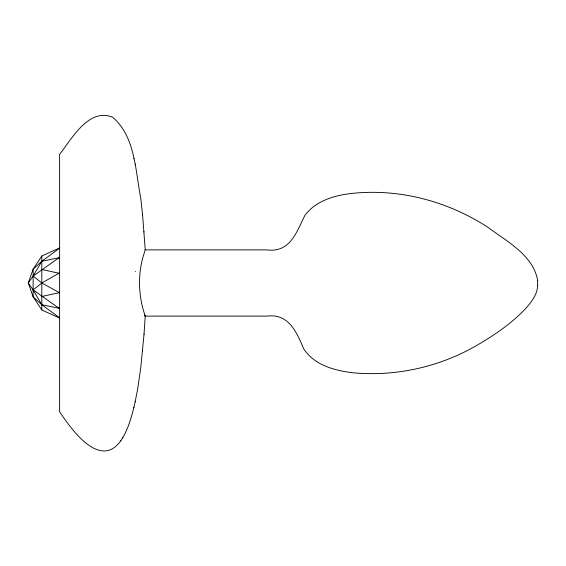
<?xml version="1.0" encoding="UTF-8"?>
<svg xmlns="http://www.w3.org/2000/svg" width="566" height="566" viewBox="0 0 566 566"><rect width="100%" height="100%" fill="white"/><g stroke="black" fill="none" stroke-linecap="round" stroke-linejoin="round"><path stroke-width="0.85" d="M537.679 285.165L537.679 280.856M144.019 334.357L145.236 316.076C137.934 295.233 137.439 272.189 144.832 251.262M537.679 285.186C537.481 294.553 531.226 302.308 525.262 308.951C512.216 322.698 496.545 333.671 480.308 343.307C442.725 366.124 398.301 376.609 354.479 372.923C335.815 370.956 314.42 365.565 303.666 348.734C296.52 332.009 288.794 313.231 266.713 316.118L145.2 316.118M135.161 401.846L137.651 389.047L140.757 367.794L144.054 333.968M142.547 351.536L142.59 351.026M122.666 437.858C128.206 428.391 131.326 417.758 133.944 407.173M133.859 407.555L135.246 401.485M59.685 272.805L41.813 283L33.139 289.934L41.813 304.77L59.678 317.837M142.59 214.974L140.757 198.206C135.444 171.406 135.316 136.194 112.577 117.233C88.664 107.37 71.62 139.165 59.614 154.334L59.614 411.666C70.835 428.738 100.083 470.176 120.891 440.596M120.791 440.751L122.758 437.702M59.685 247.887L41.813 256.03L33.139 269.14L28.3 283L33.139 296.86L41.813 309.97L59.685 318.113M59.678 257.289L33.139 276.067L28.3 283L33.139 289.934L59.678 308.711M59.685 307.925L59.402 308.3L41.813 304.77L33.139 296.86L33.139 269.14L41.813 261.23L59.678 248.163M144.677 250.384L145.2 249.882L266.713 249.882C290.252 252.988 296.471 232.095 304.918 215.356C317.264 198.822 339.48 194.074 358.971 192.794C404.195 189.652 449.461 202.487 487.397 226.98C506.266 240.996 533.66 255.308 537.679 280.814M41.813 296.485L59.402 292.686L59.685 293.195M41.813 269.515L59.402 273.314M59.402 292.686L41.813 283L33.139 276.067L41.813 261.23L59.402 257.7L59.685 258.075M145.108 316.076L144.677 315.616M135.161 164.154L135.246 164.515M133.859 158.445L133.944 158.827M142.547 214.464L145.236 249.931M144.019 231.643L144.054 232.032M41.813 256.03L41.813 309.97M135.295 271.666A30.04 0.906 -56.9 0 1 135.444 271.439M144.563 315.092A27.557 0.849 57.5 0 1 144.818 315.623M59.642 292.106A19.605 17.178 -90 0 1 59.359 292.657M59.359 273.343A19.605 17.178 -90 0 1 59.642 273.894"/></g></svg>
